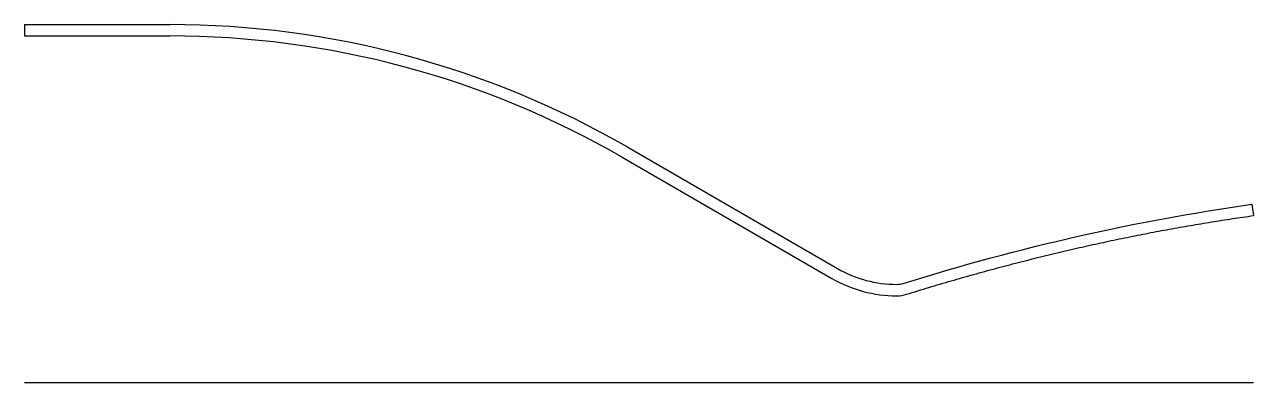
# Model space of a CAD drawing. Header units: millimetres. Extents: x 0 to 216, y 0 to 63.
import ezdxf

# ---------------------------------------------------------------- set-up
doc = ezdxf.new("R2010")
doc.units = ezdxf.units.MM
doc.layers.get('0').update_dxf_attribs({"linetype": 'CONTINUOUS'})

msp = doc.modelspace()

# ---------------------------------------------------------------- linework, layer by layer
for p, q in [((0, 62.83), (25.54, 62.83)), ((0, 62.83), (0, 60.83)), ((0, 60.83), (25.54, 60.83)), ((105.97, 41.28), (142.83, 20)), ((104.97, 39.55), (141.83, 18.26)), ((215.63, 31.27), (215.91, 29.29)), ((0, 0), (215.91, 0))]:
    msp.add_line(p, q)
for centre, radius, start, end in [((25.54, -98.03), 160.86, 60, 90), ((25.54, -98.03), 158.86, 60, 90), ((153.24, 38.02), 20.81, 240, 270), ((153.24, 38.02), 22.81, 240, 270), ((153.24, 21.02), 3.81, 270, 287.3225), ((153.24, 21.02), 5.81, 270, 287.3225)]:
    msp.add_arc(centre, radius, start, end)
for points, degree in [([(154.37, 17.38), (174.91, 23.79), (195.33, 28.42), (215.63, 31.27)], 3), ([(154.97, 15.47), (185.63, 25.04), (215.91, 29.29)], 2)]:
    msp.add_open_spline(points, degree=degree)

doc.saveas('drawing.dxf')
